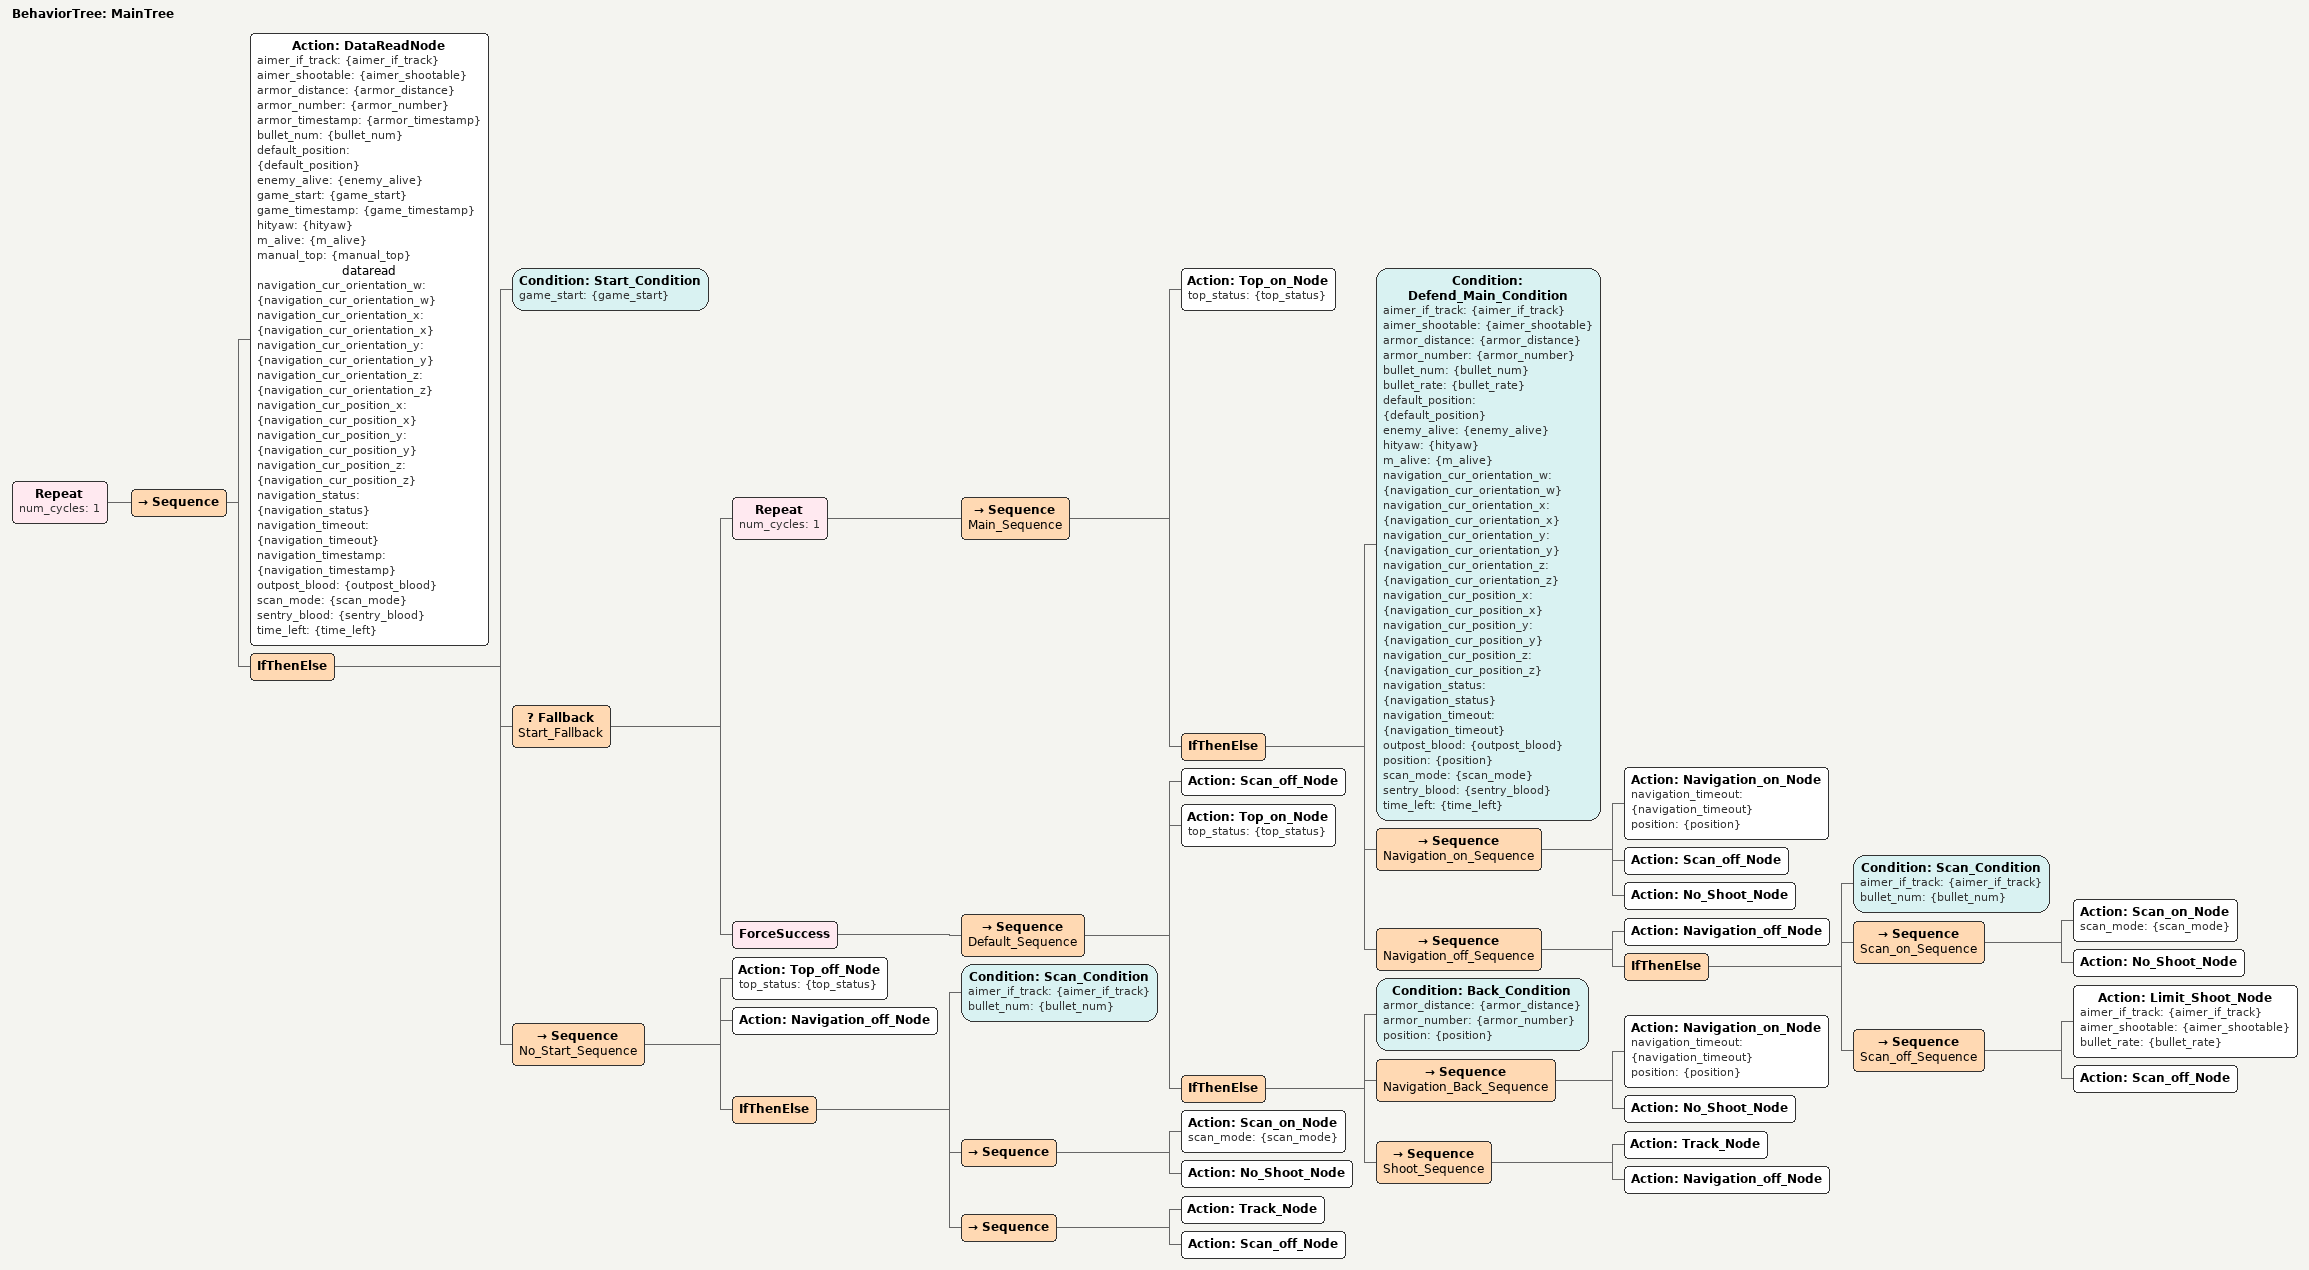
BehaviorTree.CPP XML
<?xml version="1.0"?>
<root main_tree_to_execute="MainTree">
    <BehaviorTree ID="MainTree">
        <Repeat num_cycles="1">
            <Sequence>
                <Action ID="DataReadNode" aimer_if_track="{aimer_if_track}" aimer_shootable="{aimer_shootable}" armor_distance="{armor_distance}" armor_number="{armor_number}" armor_timestamp="{armor_timestamp}" bullet_num="{bullet_num}" default_position="{default_position}" enemy_alive="{enemy_alive}" game_start="{game_start}" game_timestamp="{game_timestamp}" hityaw="{hityaw}" m_alive="{m_alive}" manual_top="{manual_top}" name="dataread" navigation_cur_orientation_w="{navigation_cur_orientation_w}" navigation_cur_orientation_x="{navigation_cur_orientation_x}" navigation_cur_orientation_y="{navigation_cur_orientation_y}" navigation_cur_orientation_z="{navigation_cur_orientation_z}" navigation_cur_position_x="{navigation_cur_position_x}" navigation_cur_position_y="{navigation_cur_position_y}" navigation_cur_position_z="{navigation_cur_position_z}" navigation_status="{navigation_status}" navigation_timeout="{navigation_timeout}" navigation_timestamp="{navigation_timestamp}" outpost_blood="{outpost_blood}" scan_mode="{scan_mode}" sentry_blood="{sentry_blood}" time_left="{time_left}"/>
                <IfThenElse>
                    <Condition ID="Start_Condition" game_start="{game_start}"/>
                    <Fallback name="Start_Fallback">
                        <Repeat num_cycles="1">
                            <Sequence name="Main_Sequence">
                                <Action ID="Top_on_Node" top_status="{top_status}"/>
                                <IfThenElse>
                                    <Condition ID="Defend_Main_Condition" aimer_if_track="{aimer_if_track}" aimer_shootable="{aimer_shootable}" armor_distance="{armor_distance}" armor_number="{armor_number}" bullet_num="{bullet_num}" bullet_rate="{bullet_rate}" default_position="{default_position}" enemy_alive="{enemy_alive}" hityaw="{hityaw}" m_alive="{m_alive}" navigation_cur_orientation_w="{navigation_cur_orientation_w}" navigation_cur_orientation_x="{navigation_cur_orientation_x}" navigation_cur_orientation_y="{navigation_cur_orientation_y}" navigation_cur_orientation_z="{navigation_cur_orientation_z}" navigation_cur_position_x="{navigation_cur_position_x}" navigation_cur_position_y="{navigation_cur_position_y}" navigation_cur_position_z="{navigation_cur_position_z}" navigation_status="{navigation_status}" navigation_timeout="{navigation_timeout}" outpost_blood="{outpost_blood}" position="{position}" scan_mode="{scan_mode}" sentry_blood="{sentry_blood}" time_left="{time_left}"/>
                                    <Sequence name="Navigation_on_Sequence">
                                        <Action ID="Navigation_on_Node" navigation_timeout="{navigation_timeout}" position="{position}"/>
                                        <Action ID="Scan_off_Node"/>
                                        <Action ID="No_Shoot_Node"/>
                                    </Sequence>
                                    <Sequence name="Navigation_off_Sequence">
                                        <Action ID="Navigation_off_Node"/>
                                        <IfThenElse>
                                            <Condition ID="Scan_Condition" aimer_if_track="{aimer_if_track}" bullet_num="{bullet_num}"/>
                                            <Sequence name="Scan_on_Sequence">
                                                <Action ID="Scan_on_Node" scan_mode="{scan_mode}"/>
                                                <Action ID="No_Shoot_Node"/>
                                            </Sequence>
                                            <Sequence name="Scan_off_Sequence">
                                                <Action ID="Limit_Shoot_Node" aimer_if_track="{aimer_if_track}" aimer_shootable="{aimer_shootable}" bullet_rate="{bullet_rate}"/>
                                                <Action ID="Scan_off_Node"/>
                                            </Sequence>
                                        </IfThenElse>
                                    </Sequence>
                                </IfThenElse>
                            </Sequence>
                        </Repeat>
                        <ForceSuccess>
                            <Sequence name="Default_Sequence">
                                <Action ID="Scan_off_Node"/>
                                <Action ID="Top_on_Node" top_status="{top_status}"/>
                                <IfThenElse>
                                    <Condition ID="Back_Condition" armor_distance="{armor_distance}" armor_number="{armor_number}" position="{position}"/>
                                    <Sequence name="Navigation_Back_Sequence">
                                        <Action ID="Navigation_on_Node" navigation_timeout="{navigation_timeout}" position="{position}"/>
                                        <Action ID="No_Shoot_Node"/>
                                    </Sequence>
                                    <Sequence name="Shoot_Sequence">
                                        <Action ID="Track_Node"/>
                                        <Action ID="Navigation_off_Node"/>
                                    </Sequence>
                                </IfThenElse>
                            </Sequence>
                        </ForceSuccess>
                    </Fallback>
                    <Sequence name="No_Start_Sequence">
                        <Action ID="Top_off_Node" top_status="{top_status}"/>
                        <Action ID="Navigation_off_Node"/>
                        <IfThenElse>
                            <Condition ID="Scan_Condition" aimer_if_track="{aimer_if_track}" bullet_num="{bullet_num}"/>
                            <Sequence>
                                <Action ID="Scan_on_Node" scan_mode="{scan_mode}"/>
                                <Action ID="No_Shoot_Node"/>
                            </Sequence>
                            <Sequence>
                                <Action ID="Track_Node"/>
                                <Action ID="Scan_off_Node"/>
                            </Sequence>
                        </IfThenElse>
                    </Sequence>
                </IfThenElse>
            </Sequence>
        </Repeat>
    </BehaviorTree>
</root>
